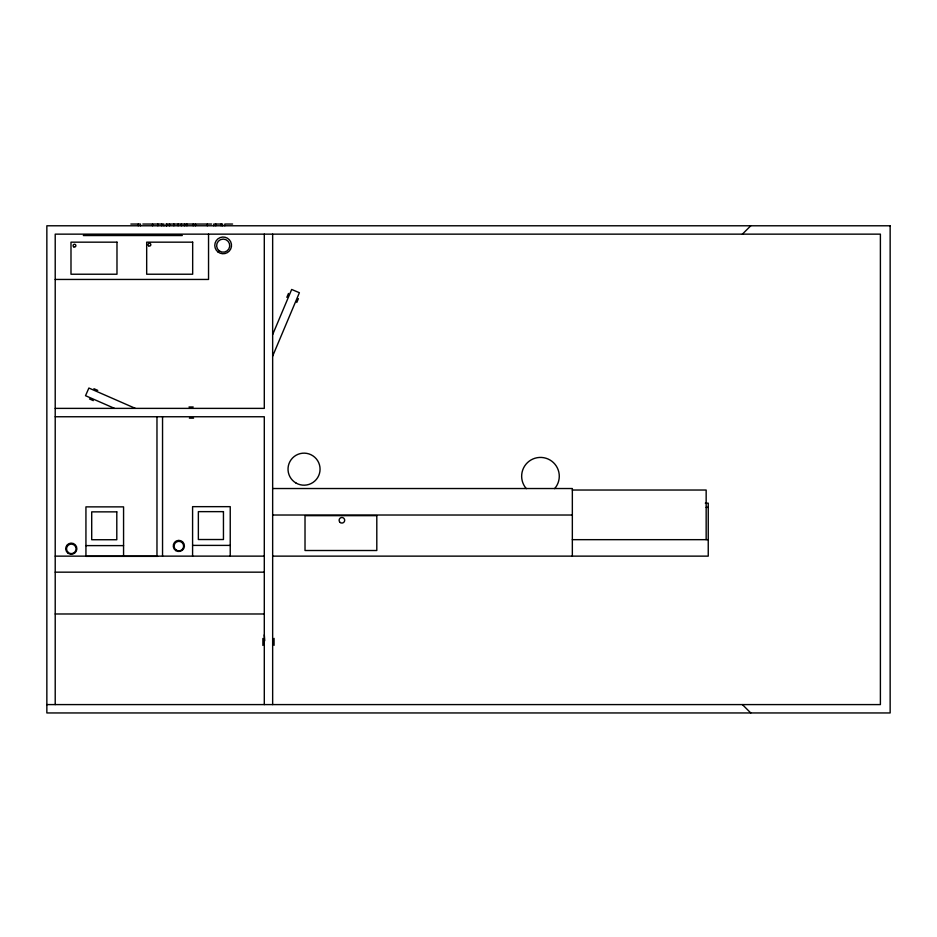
<?xml version="1.0" encoding="UTF-8"?>
<svg xmlns="http://www.w3.org/2000/svg" width="937" height="937" viewBox="0 0 937 937"><rect width="100%" height="100%" fill="white"/><g stroke="black" fill="none" stroke-linecap="round" stroke-linejoin="round"><path stroke-width="1.41" d="M286.851 297.322L288.479 293.468M272.655 334.579L291.676 289.463L299.383 292.707L272.655 356.119M296.771 302.475L298.399 298.634M742.397 234.145L750.76 225.782M130.852 224.048L140.527 224.048L140.527 225.782M142.811 224.048L163.952 224.048L163.952 225.782M166.083 224.048L211.68 224.048M232.587 224.048L224.821 224.048L224.821 225.782M83.346 235.538L182.305 235.538M55.213 279.449L208.541 279.449L208.541 234.145M189.005 406.986L193.186 406.986M55.213 408.38L264.293 408.38L264.293 234.145M55.213 416.754L264.293 416.754L264.293 704.589M189.379 418.148L193.561 418.148M272.655 488.528L572.343 488.528L572.343 556.133M572.343 490.028L706.158 490.028L706.158 539.665M705.327 503.169L708.243 503.169L708.243 556.133L272.655 556.133M706.158 507.35L708.243 507.35M272.655 515.022L572.343 515.022M572.343 539.665L708.243 539.665M192.589 545.393L230.233 545.393M85.935 545.615L123.567 545.615M55.213 556.133L264.293 556.133M157.639 556.355L85.935 556.355L85.935 506.87L123.567 506.87L123.567 556.355M55.213 572.167L264.293 572.167M55.213 613.981L264.293 613.981M46.85 704.589L880.393 704.589L880.393 234.145L55.213 234.145L55.213 704.589M93.911 388.714L97.741 390.389M135.361 408.38L88.886 388.035L85.525 395.695L114.513 408.38M89.483 398.951L93.313 400.626M742.397 704.589L750.76 712.952M264.293 634.888L264.749 640.709M274.049 638.378L274.049 645.347M272.655 234.145L272.655 704.589M262.899 638.46L262.899 645.429M230.233 556.133L230.233 506.659L192.589 506.659L192.589 556.133M222.596 225.782L222.596 224.048L213.777 224.048L213.777 225.782M221.085 224.048L221.085 225.782M215.791 224.048L215.791 225.782M207.323 224.048L207.323 225.782M195.493 224.048L195.493 225.782M193.186 224.048L193.186 225.782M186.931 224.048L186.931 225.782M184.624 224.048L184.624 225.782M181.356 224.048L181.356 225.782M178.112 224.048L178.112 225.782M173.907 224.048L173.86 225.782M169.562 224.048L169.562 225.782M166.61 224.048L166.61 225.782M166.423 224.048L166.423 225.782M162.546 416.754L162.546 556.133M161.656 224.048L161.691 225.782M157.861 224.048L157.861 225.782M156.971 416.754L156.971 556.133M152.567 224.048L152.567 225.782M138.278 224.048L138.243 225.782M526.325 488.645A18.822 18.822 0 0 1 527.449 462.644A18.822 18.822 0 0 1 553.486 462.644A18.822 18.822 0 0 1 554.61 488.645M890.15 225.782L46.85 225.782L46.85 712.952L890.15 712.952L890.15 225.782M116.984 242.168L70.989 242.168L70.989 274.225L116.984 274.225L116.984 242.168M192.671 242.168L146.676 242.168L146.676 274.225L192.671 274.225L192.671 242.168M223.451 511.637L198.363 511.637L198.363 539.525L223.451 539.525L223.451 511.637M116.797 511.86L91.709 511.86L91.709 539.735L116.797 539.735L116.797 511.86M376.803 515.655L305.017 515.655L305.017 550.511L376.803 550.511L376.803 515.655M217.934 251.936A8.363 8.363 0 0 0 231.416 246.642A8.363 8.363 0 0 0 220.09 237.611A8.363 8.363 0 0 0 217.934 251.936M219.305 250.917A6.547 6.547 0 0 0 229.694 246.361A6.547 6.547 0 0 0 220.546 239.638A6.547 6.547 0 0 0 219.305 250.917M68.225 553.334A5.575 5.575 0 0 0 76.857 549.012A5.575 5.575 0 0 0 68.799 543.694A5.575 5.575 0 0 0 68.225 553.334M67.921 552.244A4.79 4.79 0 0 0 75.92 550.101A4.79 4.79 0 0 0 70.064 544.233A4.79 4.79 0 0 0 67.921 552.244M175.758 550.581A5.575 5.575 0 0 0 184.402 546.271A5.575 5.575 0 0 0 176.343 540.942A5.575 5.575 0 0 0 175.758 550.581M176.449 550.265A4.79 4.79 0 0 0 183.629 546.119A4.79 4.79 0 0 0 176.449 541.973A4.79 4.79 0 0 0 176.449 550.265M73.73 246.829A1.394 1.394 0 0 0 75.874 245.705A1.394 1.394 0 0 0 73.836 244.416A1.394 1.394 0 0 0 73.73 246.829M148.55 245.775A1.394 1.394 0 0 0 150.81 244.932A1.394 1.394 0 0 0 148.936 243.397A1.394 1.394 0 0 0 148.55 245.775M340.26 522.53A2.788 2.788 0 0 0 344.675 520.574A2.788 2.788 0 0 0 340.775 517.728A2.788 2.788 0 0 0 340.26 522.53M296.022 483.047A16.034 16.034 0 0 0 320.067 469.168A16.034 16.034 0 0 0 296.022 455.288A16.034 16.034 0 0 0 296.022 483.047"/></g></svg>
